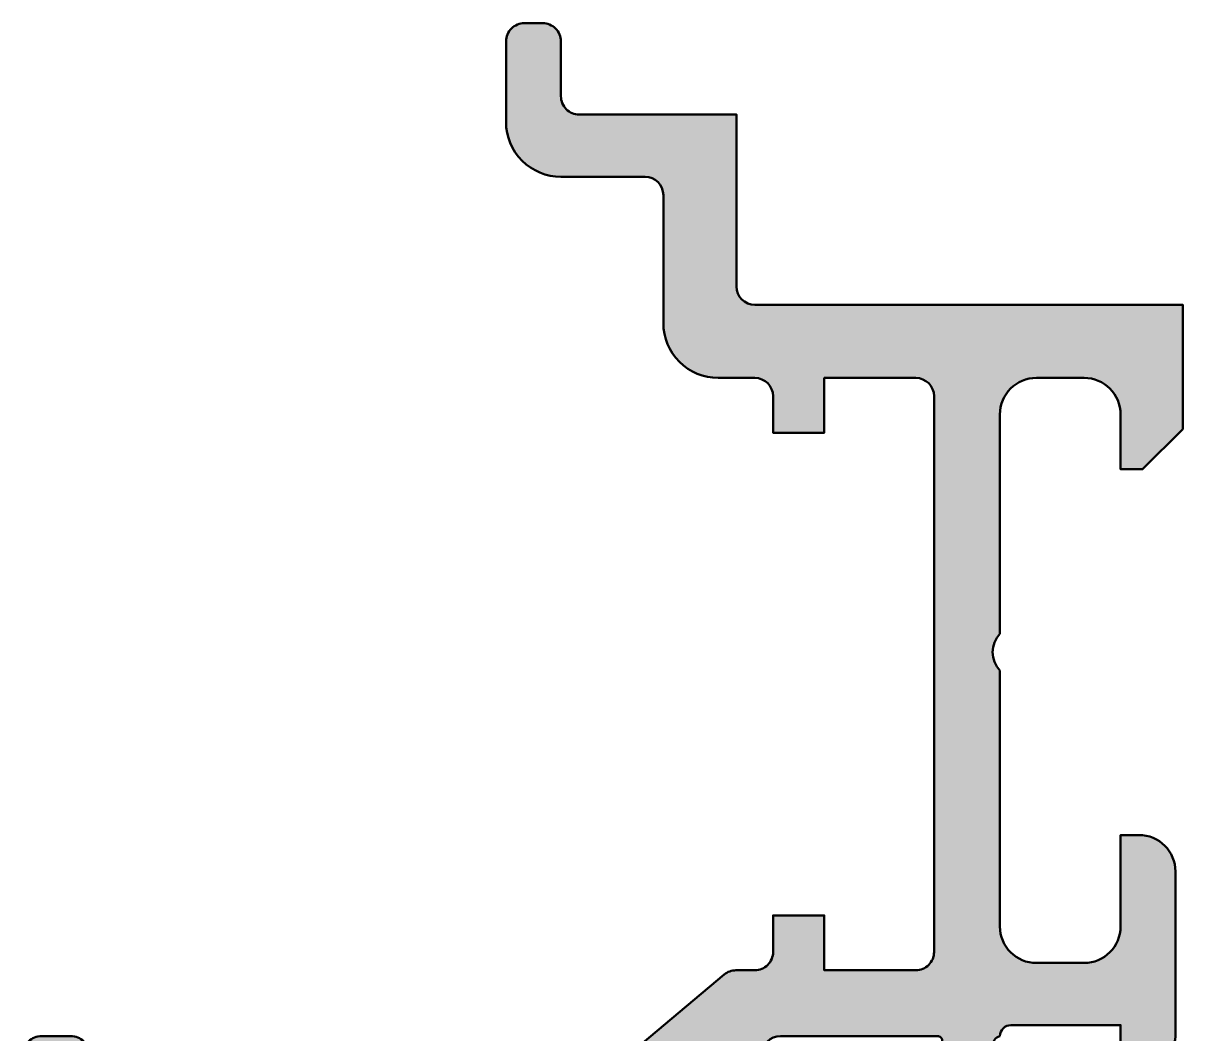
# Model space of a CAD drawing. Extents: x 0 to 67, y 0 to 82.7.
# Drawn here: x 10.3 to 42, y 55.06 to 82.7 of the extents above; entities that cross this region are included whole.
import ezdxf

# ---------------------------------------------------------------- set-up
doc = ezdxf.new("R2010")
doc.units = 0
doc.layers.add('0S-Alu contour', color=7, linetype='Continuous', lineweight=50)
doc.layers.add('0S-Alu hatch', color=252, linetype='Continuous', lineweight=25)

# ---------------------------------------------------------------- blocks, each defined once
blk = doc.blocks.new('357400__1022C676_0E45_49B6_8FBB_B2E9E30FCA11_')
at = {"layer": '0S-Alu hatch'}
h = blk.add_hatch(color=256, dxfattribs=at)
edge = h.paths.add_edge_path()
edge.add_arc((24.99896811045356, 79.99951933197282), 1.499119047755276, 179.9664662244075, 270.0336794865094)
edge.add_line((24.99984931945824, 78.50040054321278), (27.29998970031784, 78.50000381469715))
edge.add_ellipse((27.29998759343247, 78.00000170763282), major_axis=(-0.5000021070687718, 0), ratio=1, start_angle=180.0015528417616, end_angle=269.9997585697384, ccw=False)
edge.add_line((27.79998970031761, 78.00001525879065), (27.79998970031693, 74.49999999999943))
edge.add_arc((29.29997534671708, 74.49998564640003), 1.499985646468824, 179.9994517277296, 270.0005482724007)
edge.add_line((29.29998970031761, 72.99999999999989), (30.29998970031761, 73.00001525878895))
edge.add_ellipse((30.29997978477438, 72.50000534334215), major_axis=(-0.5000099155451121, 0), ratio=1, start_angle=179.9998248348583, end_angle=269.9988637849741, ccw=False)
edge.add_line((30.79998970031716, 72.50000381470761), (30.79998970031693, 71.50000381469704))
edge.add_line((30.79998970031693, 71.50000381469704), (32.20001220703102, 71.50001525878906))
edge.add_line((32.20001220703102, 71.50001525878906), (32.20001220703102, 73.0000114440918))
edge.add_line((32.20001220703102, 73.0000114440918), (34.70001220703102, 73.00001525878918))
edge.add_ellipse((34.69999016032577, 72.4999932119014), major_axis=(-0.5000220473738143, 0), ratio=1, start_angle=180.0029633885543, end_angle=269.9974737450681, ccw=False)
edge.add_line((35.20001220703079, 72.50001907348533), (35.20001220703102, 57.29998779296852))
edge.add_ellipse((34.7000645544926, 57.29996596082133), major_axis=(-0.4999476530151094, 0), ratio=1, start_angle=89.99400079470058, end_angle=180.0025020417559, ccw=False)
edge.add_line((34.70001220703125, 56.80001831054676), (32.20001220703125, 56.7999916076659))
edge.add_line((32.20001220703125, 56.7999916076659), (32.19998168945289, 58.3000030517577))
edge.add_line((32.19998168945289, 58.3000030517577), (30.79998970031692, 58.30001831054676))
edge.add_line((30.79998970031692, 58.30001831054676), (30.79998970031692, 57.30129914150291))
edge.add_ellipse((30.29910577432876, 57.30129892594987), major_axis=(-0.5008839259882054, 0), ratio=1, start_angle=89.99649376825238, end_angle=180.0000246709563, ccw=False)
edge.add_line((30.29907512259251, 56.80041500089954), (29.78452586775779, 56.80043848545676))
edge.add_arc((29.78452283903672, 56.30037813038225), 0.500060355083686, 89.9996529760191, 129.994852513516)
edge.add_line((29.46312465508572, 56.68347546276585), (26.99996111995602, 54.61682638902074))
edge.add_ellipse((26.67874782034167, 55.00000000000007), major_axis=(-0.5000000000000644, 0), ratio=1, start_angle=90.00000000000239, end_angle=129.973003800936, ccw=False)
edge.add_line((26.6787478203417, 54.5), (12.09990310668922, 54.4998631956504))
edge.add_arc((11.59990451402768, 54.49986460298852), 0.4999985926635251, 359.9998387294125, 450.000161269588)
edge.add_line((11.59990310668899, 54.99986319565007), (10.79991531371979, 54.99986319565007))
edge.add_arc((10.7999053516828, 54.49987315768796), 0.4999900380613509, 89.99885841190601, 180.001141588593)
edge.add_line((10.29991531372069, 54.4998631956494), (10.29991531372001, 52.99986319565006))
edge.add_arc((10.79989288381287, 52.99984076565372), 0.4999775705959866, 179.9974295964988, 270.0027889692188)
edge.add_line((10.79991722106887, 52.49986319565006), (12.00000000000022, 52.49986319565017))
edge.add_ellipse((11.92116355345766, 52.23234260365726), major_axis=(-0.2788950563271002, 0), ratio=1, start_angle=178.8354106260259, end_angle=253.5801235805911, ccw=False)
edge.add_line((12.20000100000039, 52.2266741956595), (12.20000100000039, 51.77308019565852))
edge.add_ellipse((11.92113290435693, 51.76741953618165), major_axis=(-0.2789255417374292, 0), ratio=1, start_angle=106.42459455526779, end_angle=181.1628700728477, ccw=False)
edge.add_line((11.99999999999977, 51.49987619565832), (12.00000000000022, 49.61986519565006))
edge.add_arc((12.30000000000017, 49.61986519565017), 0.299999999999951, 180, 270.000000000042)
edge.add_line((12.30000000000039, 49.31986519565022), (13.27997431904373, 49.31986519564988))
edge.add_arc((13.27997431904316, 49.61986519564904), 0.2999999999991623, 270.0000000001079, 360)
edge.add_line((13.57997431904232, 49.61986519564904), (13.57997431904391, 52.37986319565052))
edge.add_ellipse((13.69997431904332, 52.3798631956506), major_axis=(-0.1199999999994024, 0), ratio=1, start_angle=269.4195145495511, end_angle=360, ccw=False)
edge.add_line((13.70119006412915, 52.49985703700816), (18.00011624688695, 52.49958934948211))
edge.add_ellipse((18.00009342637266, 51.99958935000298), major_axis=(-0.4999999999999126, 0), ratio=1, start_angle=179.9973849617037, end_angle=269.9973849616885, ccw=False)
edge.add_line((18.5000934258518, 51.99956652948881), (18.50006147713352, 51.29956653021817))
edge.add_line((18.50006147713352, 51.29956653021817), (17.11845681016907, 48.90680926255561))
edge.add_arc((17.23806890035097, 48.8377439109408), 0.1381197846485572, 149.997384961798, 275.6199625125545)
edge.add_arc((16.76194670864093, 53.67625472388168), 4.999999999995763, 275.6199625125164, 342.2489686056524)
edge.add_ellipse((22.00009342220675, 51.99940678588628), major_axis=(-0.500000000004221, 0), ratio=1, start_angle=269.99738496171744, end_angle=342.24896860561745, ccw=False)
edge.add_line((22.00011624272079, 52.49940678536972), (28.65936428373036, 52.50001170406961))
edge.add_ellipse((28.65940970260657, 52.00001170605358), major_axis=(-0.500000000078904, 0), ratio=1, start_angle=229.4099456752414, end_angle=270.0052046198403, ccw=False)
edge.add_arc((32.23794295495622, 56.17662513821096), 4.99999999990743, 229.409945675242, 264.3800374875021)
edge.add_arc((31.76182076325657, 51.33811432535718), 0.138119784647918, 264.3800374873632, 390.0026150382316)
edge.add_line((31.88143285343789, 51.40717967697174), (30.49993739581554, 53.79999999999984))
edge.add_line((30.49993739581554, 53.79999999999984), (30.49993739581554, 54.49999999999989))
edge.add_ellipse((30.99993739581537, 54.49999999999983), major_axis=(-0.499999999999826, 0), ratio=1, start_angle=270.0000000000065, end_angle=360, ccw=False)
edge.add_line((30.99993739581532, 54.99999999999966), (35.29594357828386, 55))
edge.add_ellipse((35.30001978040434, 54.88006925000422), major_axis=(-0.1200000009094898, 0), ratio=1, start_angle=180, end_angle=271.94661760766957, ccw=False)
edge.add_line((35.42001978131383, 54.88006925000421), (35.42001978131406, 52.12007125000344))
edge.add_arc((35.7200197813139, 52.120071250004), 0.2999999999998408, 180, 270.0000000001086)
edge.add_line((35.72001978131447, 51.82007125000416), (36.6999941003571, 51.82007125000404))
edge.add_arc((36.69999410035654, 52.12007125000389), 0.2999999999998497, 270.0000000001086, 360)
edge.add_line((36.99999410035638, 52.12007125000389), (36.99999410035707, 54.00008225001272))
edge.add_ellipse((37.07886119599989, 54.2676255905358), major_axis=(-0.2789255417371842, 0), ratio=1, start_angle=-1.1628700727840737, end_angle=73.57540544472022, ccw=False)
edge.add_line((36.79999310035668, 54.27328625001236), (36.79999310035736, 54.726880250014))
edge.add_ellipse((37.07929707140759, 54.73255814185769), major_axis=(-0.2793616772218656, 0), ratio=1, start_angle=-73.5801235805086, end_angle=1.1645893740687256, ccw=False)
edge.add_ellipse((37.29979400702712, 55.00052632406481), major_axis=(-0.2994652838666809, 0), ratio=1, start_angle=269.9999271450309, end_angle=360, ccw=False)
edge.add_line((37.29979438781492, 55.29999160793124), (40.30001831054664, 55.29998779296864))
edge.add_line((40.30001831054664, 55.29998779296864), (40.30001831054664, 54.49998474121082))
edge.add_line((40.30001831054664, 54.49998474121082), (41.30001831054664, 54.49998855590809))
edge.add_arc((41.30001604272695, 54.99999082372501), 0.5000022678220712, 270.0002598718142, 360.000177260352)
edge.add_line((41.80001831054664, 54.99999237062041), (41.80001831054664, 59.49999999999988))
edge.add_arc((40.7999786133391, 59.49997556207072), 1.000039697506135, 0.0014001343767903, 89.99772560784959)
edge.add_line((40.80001831054641, 60.50001525878895), (40.30001831054664, 60.49999618530273))
edge.add_line((40.30001831054664, 60.49999618530273), (40.30001831054618, 57.99999999999966))
edge.add_ellipse((39.30002469168832, 58.00000887766564), major_axis=(-0.9999936188972782, 0), ratio=1, start_angle=89.99963438519359, end_angle=179.9994913443321, ccw=False)
edge.add_line((39.30001831054687, 57.00001525878871), (37.99999999999999, 56.99998474121082))
edge.add_ellipse((38.00008404687963, 58.00006878692489), major_axis=(-1.00008404924571, 0), ratio=1, start_angle=0.003940869239215772, end_angle=89.9951848732174, ccw=False)
edge.add_line((36.99999999999954, 58.00000000000032), (36.99999999999977, 65.00003051757801))
edge.add_ellipse((37.52510632133863, 65.50002479553211), major_axis=(-0.7250730492142665, 0), ratio=1, start_angle=-43.59669734880379, end_angle=43.596697348804014, ccw=False)
edge.add_line((36.99999999999977, 66.00001907348621), (37, 71.9999999999993))
edge.add_ellipse((38.00004412763099, 71.99997113171487), major_axis=(-1.000044128047656, 0), ratio=1, start_angle=270.00252821547707, end_angle=359.9983460423324, ccw=False)
edge.add_line((37.99999999999954, 73.00001525878895), (39.30001831054642, 73.00001907348633))
edge.add_ellipse((39.29994920994033, 71.99994997381798), major_axis=(-1.000069102055633, 0), ratio=1, start_angle=180.0030846420034, end_angle=269.99604110047414, ccw=False)
edge.add_line((40.30001831054664, 72.0000038146974), (40.30001831054619, 70.49999999999989))
edge.add_line((40.30001831054619, 70.49999999999989), (40.9000244140625, 70.50001525878895))
edge.add_line((40.9000244140625, 70.50001525878895), (42.00000000000023, 71.600009918213))
edge.add_line((42.00000000000023, 71.600009918213), (42, 75))
edge.add_line((42, 75), (30.29998970031716, 74.99999999999977))
edge.add_ellipse((30.30001062390578, 75.50002092358817), major_axis=(-0.5000209240261726, 0), ratio=1, start_angle=0.0023975663569899552, end_angle=89.99760243369218, ccw=False)
edge.add_line((29.79998970031738, 75.49999999999913), (29.79998970031715, 80.20002746581997))
edge.add_line((29.79998970031715, 80.20002746581997), (25.49984931945824, 80.20036315917957))
edge.add_ellipse((25.49960197040677, 80.70011581790963), major_axis=(-0.499752719941904, 0), ratio=1, start_angle=-0.0301066410867179, end_angle=90.02835813939362, ccw=False)
edge.add_line((24.99984931945779, 80.7003784179686), (24.99984931945756, 82.20037841796864))
edge.add_arc((24.50005970398798, 82.20058880249906), 0.4997896597498632, 359.9758815617791, 450.0241184382043)
edge.add_line((24.49984931945756, 82.70037841796864), (23.99984931945733, 82.70039367675768))
edge.add_arc((23.99955228554826, 82.20069070136994), 0.4997030636693521, 89.96594219327075, 180.0358063084472)
edge.add_line((23.49984931945778, 82.20037841796935), (23.49984931945733, 80.00039672851565))
at = {"layer": '0S-Alu contour', "color": 7}
for points in [[(24.49984931945756, 82.70037841796864), (23.99984931945733, 82.70039367675768)], [(23.49984931945778, 82.20037841796935), (23.49984931945733, 80.00039672851565)], [(24.99984931945779, 80.7003784179686), (24.99984931945756, 82.20037841796864)], [(29.79998970031738, 75.49999999999913), (29.79998970031715, 80.20002746581997), (25.49984931945824, 80.20036315917957)], [(24.99984931945824, 78.50040054321278), (27.29998970031784, 78.50000381469715)], [(27.79998970031761, 78.00001525879065), (27.79998970031693, 74.49999999999943)], [(40.30001831054664, 72.0000038146974), (40.30001831054619, 70.49999999999989), (40.9000244140625, 70.50001525878895), (42.00000000000023, 71.600009918213), (42, 75), (30.29998970031716, 74.99999999999977)], [(29.29998970031761, 72.99999999999989), (30.29998970031761, 73.00001525878895)], [(30.79998970031716, 72.50000381470761), (30.79998970031693, 71.50000381469704), (32.20001220703102, 71.50001525878906), (32.20001220703102, 73.0000114440918), (34.70001220703102, 73.00001525878918)], [(37.99999999999954, 73.00001525878895), (39.30001831054642, 73.00001907348633)], [(35.20001220703079, 72.50001907348533), (35.20001220703102, 57.29998779296852)], [(36.99999999999977, 66.00001907348621), (37, 71.9999999999993)], [(36.99999999999954, 58.00000000000032), (36.99999999999977, 65.00003051757801)], [(40.80001831054641, 60.50001525878895), (40.30001831054664, 60.49999618530273), (40.30001831054618, 57.99999999999966)], [(41.80001831054664, 54.99999237062041), (41.80001831054664, 59.49999999999988)], [(34.70001220703125, 56.80001831054676), (32.20001220703125, 56.7999916076659), (32.19998168945289, 58.3000030517577), (30.79998970031692, 58.30001831054676), (30.79998970031692, 57.30129914150291)], [(30.29907512259251, 56.80041500089954), (29.78452586775779, 56.80043848545676)], [(39.30001831054687, 57.00001525878871), (37.99999999999999, 56.99998474121082)], [(29.46312465508572, 56.68347546276585), (26.99996111995602, 54.61682638902074)], [(37.29979438781492, 55.29999160793124), (40.30001831054664, 55.29998779296864), (40.30001831054664, 54.49998474121082), (41.30001831054664, 54.49998855590809)], [(11.59990310668899, 54.99986319565007), (10.79991531371979, 54.99986319565007)], [(30.99993739581532, 54.99999999999966), (35.29594357828386, 55)], [(35.42001978131383, 54.88006925000421), (35.42001978131406, 52.12007125000344)], [(36.79999310035668, 54.27328625001236), (36.79999310035736, 54.726880250014)], [(10.29991531372069, 54.4998631956494), (10.29991531372001, 52.99986319565006)], [(26.6787478203417, 54.5), (12.09990310668922, 54.4998631956504)], [(31.88143285343789, 51.40717967697174), (30.49993739581554, 53.79999999999984), (30.49993739581554, 54.49999999999989)], [(36.99999410035638, 52.12007125000389), (36.99999410035707, 54.00008225001272)], [(10.79991722106887, 52.49986319565006), (12.00000000000022, 52.49986319565017)], [(13.57997431904232, 49.61986519564904), (13.57997431904391, 52.37986319565052)], [(13.70119006412915, 52.49985703700816), (18.00011624688695, 52.49958934948211)], [(22.00011624272079, 52.49940678536972), (28.65936428373036, 52.50001170406961)], [(12.20000100000039, 52.2266741956595), (12.20000100000039, 51.77308019565852)], [(18.5000934258518, 51.99956652948881), (18.50006147713352, 51.29956653021817), (17.11845681016907, 48.90680926255561)], [(35.72001978131447, 51.82007125000416), (36.6999941003571, 51.82007125000404)], [(11.99999999999977, 51.49987619565832), (12.00000000000022, 49.61986519565006)], [(12.30000000000039, 49.31986519565022), (13.27997431904373, 49.31986519564988)]]:
    blk.add_lwpolyline(points, dxfattribs=at)
for centre, radius, start, end in [((23.99955228554826, 82.20069070136994), 0.4997030636693521, 89.96594219327075, 180.0358063084472), ((24.50005970398798, 82.20058880249906), 0.4997896597498632, 359.9758815617791, 90.02411843820437), ((24.99896811045356, 79.99951933197282), 1.499119047755276, 179.9664662244075, 270.0336794865094), ((29.29997534671708, 74.49998564640003), 1.499985646468824, 179.9994517277296, 270.0005482724007), ((40.7999786133391, 59.49997556207072), 1.000039697506135, 0.0014001343767903, 89.99772560784959), ((29.78452283903672, 56.30037813038225), 0.500060355083686, 89.9996529760191, 129.994852513516), ((10.7999053516828, 54.49987315768796), 0.4999900380613509, 89.99885841190601, 180.001141588593), ((11.59990451402768, 54.49986460298852), 0.4999985926635251, 359.9998387294125, 90.0001612695881), ((41.30001604272695, 54.99999082372501), 0.5000022678220712, 270.0002598718142, 0.0001772603520221), ((10.79989288381287, 52.99984076565372), 0.4999775705959866, 179.9974295964988, 270.0027889692188), ((32.23794295495622, 56.17662513821096), 4.99999999990743, 229.409945675242, 264.3800374875021), ((16.76194670864093, 53.67625472388168), 4.999999999995763, 275.6199625125164, 342.2489686056524), ((35.7200197813139, 52.120071250004), 0.2999999999998408, 180, 270.0000000001086), ((36.69999410035654, 52.12007125000389), 0.2999999999998497, 270.0000000001086, 0), ((31.76182076325657, 51.33811432535718), 0.138119784647918, 264.3800374873632, 30.00261503823167), ((12.30000000000017, 49.61986519565017), 0.299999999999951, 180, 270.000000000042), ((13.27997431904316, 49.61986519564904), 0.2999999999991623, 270.0000000001079, 0), ((17.23806890035097, 48.8377439109408), 0.1381197846485572, 149.997384961798, 275.6199625125545)]:
    blk.add_arc(centre, radius, start, end, dxfattribs=at)
at = {"layer": '0S-Alu contour', "color": 7, "extrusion": (0, 0, -1)}
for centre, radius, start, end in [((-25.49960197040677, 80.70011581790963), 0.499752719941904, 269.9716418606064, 0.0301066410866197), ((-27.29998759343247, 78.00000170763282), 0.5000021070687718, 90.00024143026162, 179.9984471582384), ((-30.30001062390578, 75.50002092358817), 0.5000209240261726, 270.0023975663078, 359.997602433643), ((-30.29997978477438, 72.50000534334215), 0.5000099155451121, 90.00113621502592, 180.0001751651418), ((-34.69999016032577, 72.4999932119014), 0.5000220473738143, 90.00252625493192, 179.9970366114457), ((-38.00004412763099, 71.99997113171487), 1.000044128047656, 0.0016539576675954, 89.99747178452293), ((-39.29994920994033, 71.99994997381798), 1.000069102055633, 90.00395889952583, 179.9969153579966), ((-37.52510632133863, 65.50002479553211), 0.7250730492142665, 316.403302651196, 43.59669734880392), ((-38.00008404687963, 58.00006878692489), 1.00008404924571, 270.0048151267826, 359.9960591307608), ((-39.30002469168832, 58.00000887766564), 0.9999936188972782, 180.000508655668, 270.0003656148064), ((-30.29910577432876, 57.30129892594987), 0.5008839259882054, 179.9999753290437, 270.0035062317476), ((-34.7000645544926, 57.29996596082133), 0.4999476530151094, 179.9974979582441, 270.0059992052994), ((-37.29979400702712, 55.00052632406481), 0.2994652838666809, 0, 90.0000728549691), ((-30.99993739581537, 54.49999999999983), 0.499999999999826, 0, 89.99999999999349), ((-35.30001978040434, 54.88006925000422), 0.1200000009094898, 88.05338239233043, 180), ((-37.07929707140759, 54.73255814185769), 0.2793616772218656, 358.8354106259313, 73.58012358050863), ((-26.67874782034167, 55.00000000000007), 0.5000000000000644, 230.026996199064, 269.9999999999976), ((-37.07886119599989, 54.2676255905358), 0.2789255417371842, 286.4245945552798, 1.162870072784043), ((-11.92116355345766, 52.23234260365726), 0.2788950563271002, 106.4198764194089, 181.1645893739742), ((-13.69997431904332, 52.3798631956506), 0.1199999999994024, 0, 90.58048545044892), ((-18.00009342637266, 51.99958935000298), 0.4999999999999126, 90.00261503831148, 180.0026150382964), ((-22.00009342220675, 51.99940678588628), 0.500000000004221, 17.75103139438256, 90.00261503828253), ((-28.65940970260657, 52.00001170605358), 0.500000000078904, 89.99479538015972, 130.5900543247586), ((-11.92113290435693, 51.76741953618165), 0.2789255417374292, 178.8371299271523, 253.5754054447322)]:
    blk.add_arc(centre, radius, start, end, dxfattribs=at)
blk = doc.blocks.new('358950__E9B5625C_F909_4A43_A092_5385A5551C10_')
at = {"layer": '0S-Alu contour', "color": 7}
blk.add_blockref('357400__1022C676_0E45_49B6_8FBB_B2E9E30FCA11_', (0, 0), dxfattribs=at)

msp = doc.modelspace()

# ---------------------------------------------------------------- block references
at = {"layer": '0S-Alu contour', "color": 7}
msp.add_blockref('358950__E9B5625C_F909_4A43_A092_5385A5551C10_', (0, 0), dxfattribs=at)

doc.saveas('drawing.dxf')
